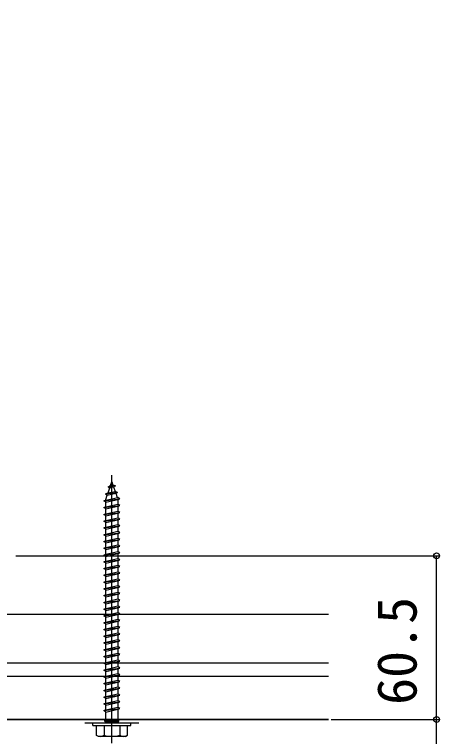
# Model space of a CAD drawing. Units: millimetres, scale not verified. Extents: x -875 to 875, y -1304 to 1297.
# Drawn here: x 109.5 to 266.6, y 591.5 to 858.3 of the extents above; entities that cross this region are included whole.
import ezdxf
from ezdxf.enums import TextEntityAlignment as Align

# ---------------------------------------------------------------- set-up
doc = ezdxf.new("R2010")
doc.units = ezdxf.units.MM
doc.header["$LTSCALE"] = 8
for name, color, linetype in [('0-4_YKK_12', 2, 'Continuous'), ('0-5_YKK_13', 4, 'Continuous'), ('0-7_YKK_D', 6, 'Continuous'), ('0-9_YSS_K', 3, 'Continuous')]:
    doc.layers.add(name, color=color, linetype=linetype)
doc.styles.add('ＭＳ ゴシック', font='')
doc.styles.get('ＭＳ ゴシック').set_extended_font_data('MS Gothic')

msp = doc.modelspace()

# ---------------------------------------------------------------- linework, layer by layer
at = {"layer": '0-4_YKK_12'}
for p, q in [((225.5, 597.8), (73, 597.8)), ((135.5, 596.6), (155.5, 596.6))]:
    msp.add_line(p, q, dxfattribs=at)
at = {"layer": '0-5_YKK_13'}
for p, q in [((145.5, 589.1), (145.5, 688.1)), ((144.086, 683.798), (145.034, 684.246)), ((144.086, 683.798), (146.797, 684.137)), ((144.086, 683.798), (144.754, 683.434)), ((144.102, 681.539), (144.754, 683.434)), ((144.754, 683.434), (146.14, 683.742)), ((145.034, 684.246), (145.5, 685.6)), ((145.034, 684.246), (145.9, 684.439)), ((145.5, 685.6), (145.9, 684.439)), ((146.797, 684.137), (145.9, 684.439)), ((146.797, 684.137), (146.14, 683.742)), ((146.14, 683.742), (146.699, 682.117)), ((143.187, 681.186), (147.622, 681.74)), ((143.187, 681.186), (144.102, 681.539)), ((143.187, 681.186), (143.822, 680.727)), ((143.25, 679.066), (143.822, 680.727)), ((143.822, 680.727), (146.939, 681.42)), ((144.102, 681.539), (146.699, 682.117)), ((147.622, 681.74), (146.699, 682.117)), ((147.622, 681.74), (146.939, 681.42)), ((146.939, 681.42), (147.499, 679.794)), ((142.5, 678.6), (148.5, 679.35)), ((143.25, 678.85), (147.75, 679.85)), ((143.25, 678.85), (143.25, 679.066)), ((143.25, 676.35), (143.25, 678.1)), ((147.739, 679.098), (147.75, 679.066)), ((147.75, 679.066), (147.75, 677.35)), ((142.5, 676.1), (148.5, 676.85)), ((143.25, 676.35), (147.75, 677.35)), ((143.25, 673.85), (143.25, 675.6)), ((147.75, 676.6), (147.75, 674.85)), ((142.5, 673.6), (148.5, 674.35)), ((143.25, 673.85), (147.75, 674.85)), ((143.25, 671.35), (143.25, 673.1)), ((143.25, 671.35), (147.75, 672.35)), ((147.75, 674.1), (147.75, 672.35)), ((142.5, 671.1), (148.5, 671.85)), ((143.25, 668.85), (143.25, 670.6)), ((143.25, 668.85), (147.75, 669.85)), ((147.75, 671.6), (147.75, 669.85)), ((142.5, 668.6), (148.5, 669.35)), ((143.25, 666.35), (147.75, 667.35)), ((147.75, 669.1), (147.75, 667.35)), ((142.5, 666.1), (148.5, 666.85)), ((142.5, 663.6), (148.5, 664.35)), ((143.25, 663.85), (143.25, 665.6)), ((143.25, 663.85), (147.75, 664.85)), ((147.75, 666.6), (147.75, 664.85)), ((142.5, 661.1), (148.5, 661.85)), ((143.25, 661.35), (147.75, 662.35)), ((147.75, 664.1), (147.75, 662.35)), ((147.75, 661.6), (147.75, 659.85)), ((142.5, 658.6), (148.5, 659.35)), ((143.25, 658.85), (143.25, 660.6)), ((143.25, 658.85), (147.75, 659.85)), ((147.75, 659.1), (147.75, 657.35)), ((142.5, 656.1), (148.5, 656.85)), ((143.25, 656.35), (143.25, 658.1)), ((143.25, 656.35), (147.75, 657.35)), ((147.75, 656.6), (147.75, 654.85)), ((142.5, 653.6), (148.5, 654.35)), ((143.25, 653.85), (143.25, 655.6)), ((143.25, 653.85), (147.75, 654.85)), ((147.75, 654.1), (147.75, 652.35)), ((142.5, 651.1), (148.5, 651.85)), ((143.25, 651.35), (143.25, 653.1)), ((143.25, 651.35), (147.75, 652.35)), ((147.75, 651.6), (147.75, 649.85)), ((142.5, 648.6), (148.5, 649.35)), ((143.25, 648.85), (143.25, 650.6)), ((143.25, 648.85), (147.75, 649.85)), ((147.75, 649.1), (147.75, 647.35)), ((142.5, 646.1), (148.5, 646.85)), ((143.25, 646.35), (143.25, 648.1)), ((143.25, 646.35), (147.75, 647.35)), ((143.25, 643.85), (143.25, 645.6)), ((147.75, 646.6), (147.75, 644.85)), ((142.5, 643.6), (148.5, 644.35)), ((143.25, 643.85), (147.75, 644.85)), ((147.75, 644.1), (147.75, 642.35)), ((142.5, 641.1), (148.5, 641.85)), ((143.25, 641.35), (147.75, 642.35)), ((143.25, 638.85), (143.25, 640.6)), ((147.75, 641.6), (147.75, 639.85)), ((142.5, 638.6), (148.5, 639.35)), ((143.25, 638.85), (147.75, 639.85)), ((147.75, 639.1), (147.75, 637.35)), ((142.5, 636.1), (148.5, 636.85)), ((143.25, 636.35), (147.75, 637.35)), ((143.25, 633.85), (143.25, 635.6)), ((147.75, 636.6), (147.75, 634.85)), ((142.5, 633.6), (148.5, 634.35)), ((143.25, 633.85), (147.75, 634.85)), ((143.25, 631.35), (143.25, 633.1)), ((143.25, 631.35), (147.75, 632.35)), ((147.75, 634.1), (147.75, 632.35)), ((142.5, 631.1), (148.5, 631.85)), ((143.25, 628.85), (143.25, 630.6)), ((143.25, 628.85), (147.75, 629.85)), ((147.75, 631.6), (147.75, 629.85)), ((142.5, 628.6), (148.5, 629.35)), ((143.25, 626.35), (143.25, 628.1)), ((143.25, 626.35), (147.75, 627.35)), ((147.75, 629.1), (147.75, 627.35)), ((142.5, 626.1), (148.5, 626.85)), ((142.5, 623.6), (148.5, 624.35)), ((143.25, 623.85), (143.25, 625.6)), ((143.25, 623.85), (147.75, 624.85)), ((147.75, 626.6), (147.75, 624.85)), ((142.5, 621.1), (148.5, 621.85)), ((143.25, 621.35), (143.25, 623.1)), ((143.25, 621.35), (147.75, 622.35)), ((147.75, 624.1), (147.75, 622.35)), ((147.75, 621.6), (147.75, 619.85)), ((142.5, 618.6), (148.5, 619.35)), ((143.25, 618.85), (143.25, 620.6)), ((143.25, 618.85), (147.75, 619.85)), ((147.75, 619.1), (147.75, 617.35)), ((142.5, 616.1), (148.5, 616.85)), ((143.25, 616.35), (143.25, 618.1)), ((143.25, 616.35), (147.75, 617.35)), ((147.75, 616.6), (147.75, 614.85)), ((142.5, 613.6), (148.5, 614.35)), ((143.25, 613.85), (143.25, 615.6)), ((143.25, 613.85), (147.75, 614.85)), ((147.75, 614.1), (147.75, 612.35)), ((142.5, 611.1), (148.5, 611.85)), ((143.25, 611.35), (143.25, 613.1)), ((143.25, 611.35), (147.75, 612.35)), ((147.75, 611.6), (147.75, 609.85)), ((142.5, 608.6), (148.5, 609.35)), ((143.25, 608.85), (143.25, 610.6)), ((143.25, 608.85), (147.75, 609.85)), ((147.75, 609.1), (147.75, 607.35)), ((142.5, 606.1), (148.5, 606.85)), ((143.25, 606.35), (143.25, 608.1)), ((143.25, 606.35), (147.75, 607.35)), ((143.25, 603.85), (143.25, 605.6)), ((147.75, 606.6), (147.75, 604.85)), ((142.5, 603.6), (148.5, 604.35)), ((142.5, 603.6), (143.25, 603.85)), ((143.25, 603.1), (142.5, 603.6)), ((143.25, 603.85), (147.75, 604.85)), ((143.25, 603.1), (147.75, 604.1)), ((143.25, 601.35), (143.25, 603.1)), ((148.5, 604.35), (147.75, 604.85)), ((147.75, 604.1), (148.5, 604.35)), ((147.75, 604.1), (147.75, 602.35)), ((142.5, 601.1), (148.5, 601.85)), ((143.25, 601.35), (147.75, 602.35)), ((143.25, 597.6), (143.25, 600.6)), ((147.75, 601.6), (147.75, 597.6)), ((142.9, 597.6), (148.1, 597.6)), ((142.9, 597.1), (142.9, 597.6)), ((148.1, 597.1), (148.1, 597.6)), ((138.5, 596.6), (152.5, 596.6)), ((138.5, 595.6), (138.5, 596.6)), ((138.5, 595.6), (152.5, 595.6)), ((139.75, 595.6), (139.75, 592.031)), ((139.75, 595.6), (151.25, 595.6)), ((142.613, 595.6), (142.613, 592.047)), ((142.9, 597.1), (148.1, 597.1)), ((143.25, 596.6), (143.25, 597.1)), ((147.75, 596.6), (147.75, 597.1)), ((148.387, 595.6), (148.387, 592.047)), ((151.25, 592.031), (151.25, 595.6)), ((152.5, 595.6), (152.5, 596.6)), ((140.5, 591.6), (139.75, 592.033)), ((150.5, 591.6), (140.5, 591.6)), ((150.5, 591.6), (151.25, 592.033))]:
    msp.add_line(p, q, dxfattribs=at)
for points in [[(143.25, 678.1), (142.5, 678.6), (143.25, 678.85)], [(143.25, 678.1), (147.75, 679.1), (148.5, 679.35), (147.75, 679.85)], [(143.25, 675.6), (142.5, 676.1), (143.25, 676.35)], [(143.25, 675.6), (147.75, 676.6), (148.5, 676.85), (147.75, 677.35)], [(143.25, 673.1), (142.5, 673.6), (143.25, 673.85)], [(143.25, 673.1), (147.75, 674.1), (148.5, 674.35), (147.75, 674.85)], [(143.25, 670.6), (147.75, 671.6), (148.5, 671.85), (147.75, 672.35)], [(143.25, 670.6), (142.5, 671.1), (143.25, 671.35)], [(143.25, 668.1), (147.75, 669.1), (148.5, 669.35), (147.75, 669.85)], [(143.25, 666.35), (143.25, 668.1), (142.5, 668.6), (143.25, 668.85)], [(143.25, 665.6), (147.75, 666.6), (148.5, 666.85), (147.75, 667.35)], [(143.25, 665.6), (142.5, 666.1), (143.25, 666.35)], [(143.25, 663.1), (147.75, 664.1), (148.5, 664.35), (147.75, 664.85)], [(143.25, 661.35), (143.25, 663.1), (142.5, 663.6), (143.25, 663.85)], [(143.25, 660.6), (147.75, 661.6), (148.5, 661.85), (147.75, 662.35)], [(143.25, 660.6), (142.5, 661.1), (143.25, 661.35)], [(143.25, 658.1), (147.75, 659.1), (148.5, 659.35), (147.75, 659.85)], [(143.25, 658.1), (142.5, 658.6), (143.25, 658.85)], [(143.25, 655.6), (142.5, 656.1), (143.25, 656.35)], [(143.25, 655.6), (147.75, 656.6), (148.5, 656.85), (147.75, 657.35)], [(143.25, 653.1), (142.5, 653.6), (143.25, 653.85)], [(143.25, 653.1), (147.75, 654.1), (148.5, 654.35), (147.75, 654.85)], [(143.25, 650.6), (142.5, 651.1), (143.25, 651.35)], [(143.25, 650.6), (147.75, 651.6), (148.5, 651.85), (147.75, 652.35)], [(143.25, 648.1), (142.5, 648.6), (143.25, 648.85)], [(143.25, 648.1), (147.75, 649.1), (148.5, 649.35), (147.75, 649.85)], [(143.25, 645.6), (142.5, 646.1), (143.25, 646.35)], [(143.25, 645.6), (147.75, 646.6), (148.5, 646.85), (147.75, 647.35)], [(143.25, 641.35), (143.25, 643.1), (142.5, 643.6), (143.25, 643.85)], [(143.25, 643.1), (147.75, 644.1), (148.5, 644.35), (147.75, 644.85)], [(143.25, 640.6), (142.5, 641.1), (143.25, 641.35)], [(143.25, 640.6), (147.75, 641.6), (148.5, 641.85), (147.75, 642.35)], [(143.25, 636.35), (143.25, 638.1), (142.5, 638.6), (143.25, 638.85)], [(143.25, 638.1), (147.75, 639.1), (148.5, 639.35), (147.75, 639.85)], [(143.25, 635.6), (142.5, 636.1), (143.25, 636.35)], [(143.25, 635.6), (147.75, 636.6), (148.5, 636.85), (147.75, 637.35)], [(143.25, 633.1), (142.5, 633.6), (143.25, 633.85)], [(143.25, 633.1), (147.75, 634.1), (148.5, 634.35), (147.75, 634.85)], [(143.25, 630.6), (147.75, 631.6), (148.5, 631.85), (147.75, 632.35)], [(143.25, 630.6), (142.5, 631.1), (143.25, 631.35)], [(143.25, 628.1), (147.75, 629.1), (148.5, 629.35), (147.75, 629.85)], [(143.25, 628.1), (142.5, 628.6), (143.25, 628.85)], [(143.25, 625.6), (147.75, 626.6), (148.5, 626.85), (147.75, 627.35)], [(143.25, 625.6), (142.5, 626.1), (143.25, 626.35)], [(143.25, 623.1), (147.75, 624.1), (148.5, 624.35), (147.75, 624.85)], [(143.25, 623.1), (142.5, 623.6), (143.25, 623.85)], [(143.25, 620.6), (147.75, 621.6), (148.5, 621.85), (147.75, 622.35)], [(143.25, 620.6), (142.5, 621.1), (143.25, 621.35)], [(143.25, 618.1), (147.75, 619.1), (148.5, 619.35), (147.75, 619.85)], [(143.25, 618.1), (142.5, 618.6), (143.25, 618.85)], [(143.25, 615.6), (142.5, 616.1), (143.25, 616.35)], [(143.25, 615.6), (147.75, 616.6), (148.5, 616.85), (147.75, 617.35)], [(143.25, 613.1), (142.5, 613.6), (143.25, 613.85)], [(143.25, 613.1), (147.75, 614.1), (148.5, 614.35), (147.75, 614.85)], [(143.25, 610.6), (142.5, 611.1), (143.25, 611.35)], [(143.25, 610.6), (147.75, 611.6), (148.5, 611.85), (147.75, 612.35)], [(143.25, 608.1), (142.5, 608.6), (143.25, 608.85)], [(143.25, 608.1), (147.75, 609.1), (148.5, 609.35), (147.75, 609.85)], [(143.25, 605.6), (142.5, 606.1), (143.25, 606.35)], [(143.25, 605.6), (147.75, 606.6), (148.5, 606.85), (147.75, 607.35)], [(143.25, 600.6), (142.5, 601.1), (143.25, 601.35)], [(143.25, 600.6), (147.75, 601.6), (148.5, 601.85), (147.75, 602.35)]]:
    msp.add_lwpolyline(points, dxfattribs=at)
for centre, radius, start, end in [((141.17, 594.156), 2.556, 236.25178, 304.38425), ((145.5, 601.153), 9.553, 252.41205, 287.58795), ((149.83, 594.156), 2.556, 235.61575, 303.74822)]:
    msp.add_arc(centre, radius, start, end, dxfattribs=at)
at = {"layer": '0-7_YKK_D'}
for p, q in [((110, 658.3), (266.5, 658.3)), ((265.5, 597.8), (265.5, 658.3)), ((226.5, 597.8), (266.5, 597.8)), ((265.5, 7.8), (265.5, 597.8))]:
    msp.add_line(p, q, dxfattribs=at)
for centre in [(265.5, 658.3), (265.5, 597.8)]:
    msp.add_circle(centre, 1.075, dxfattribs=at)
at = {"layer": '0-9_YSS_K'}
for p, q in [((4, 636.8), (225.5, 636.8)), ((-19, 613.8), (225.5, 613.8))]:
    msp.add_line(p, q, dxfattribs=at)
for points in [[(-35, 858.3), (-35, 597.8), (225.5, 597.8)], [(-14, 858.3), (-14, 618.8), (225.5, 618.8)]]:
    msp.add_lwpolyline(points, dxfattribs=at)

# ---------------------------------------------------------------- texts
at = {"layer": '0-7_YKK_D', "style": 'ＭＳ ゴシック'}
msp.add_text('60.5', height=14.66, rotation=90, dxfattribs=at).set_placement((262.5, 603.22), align=Align.BOTTOM_LEFT)

doc.saveas('drawing.dxf')
